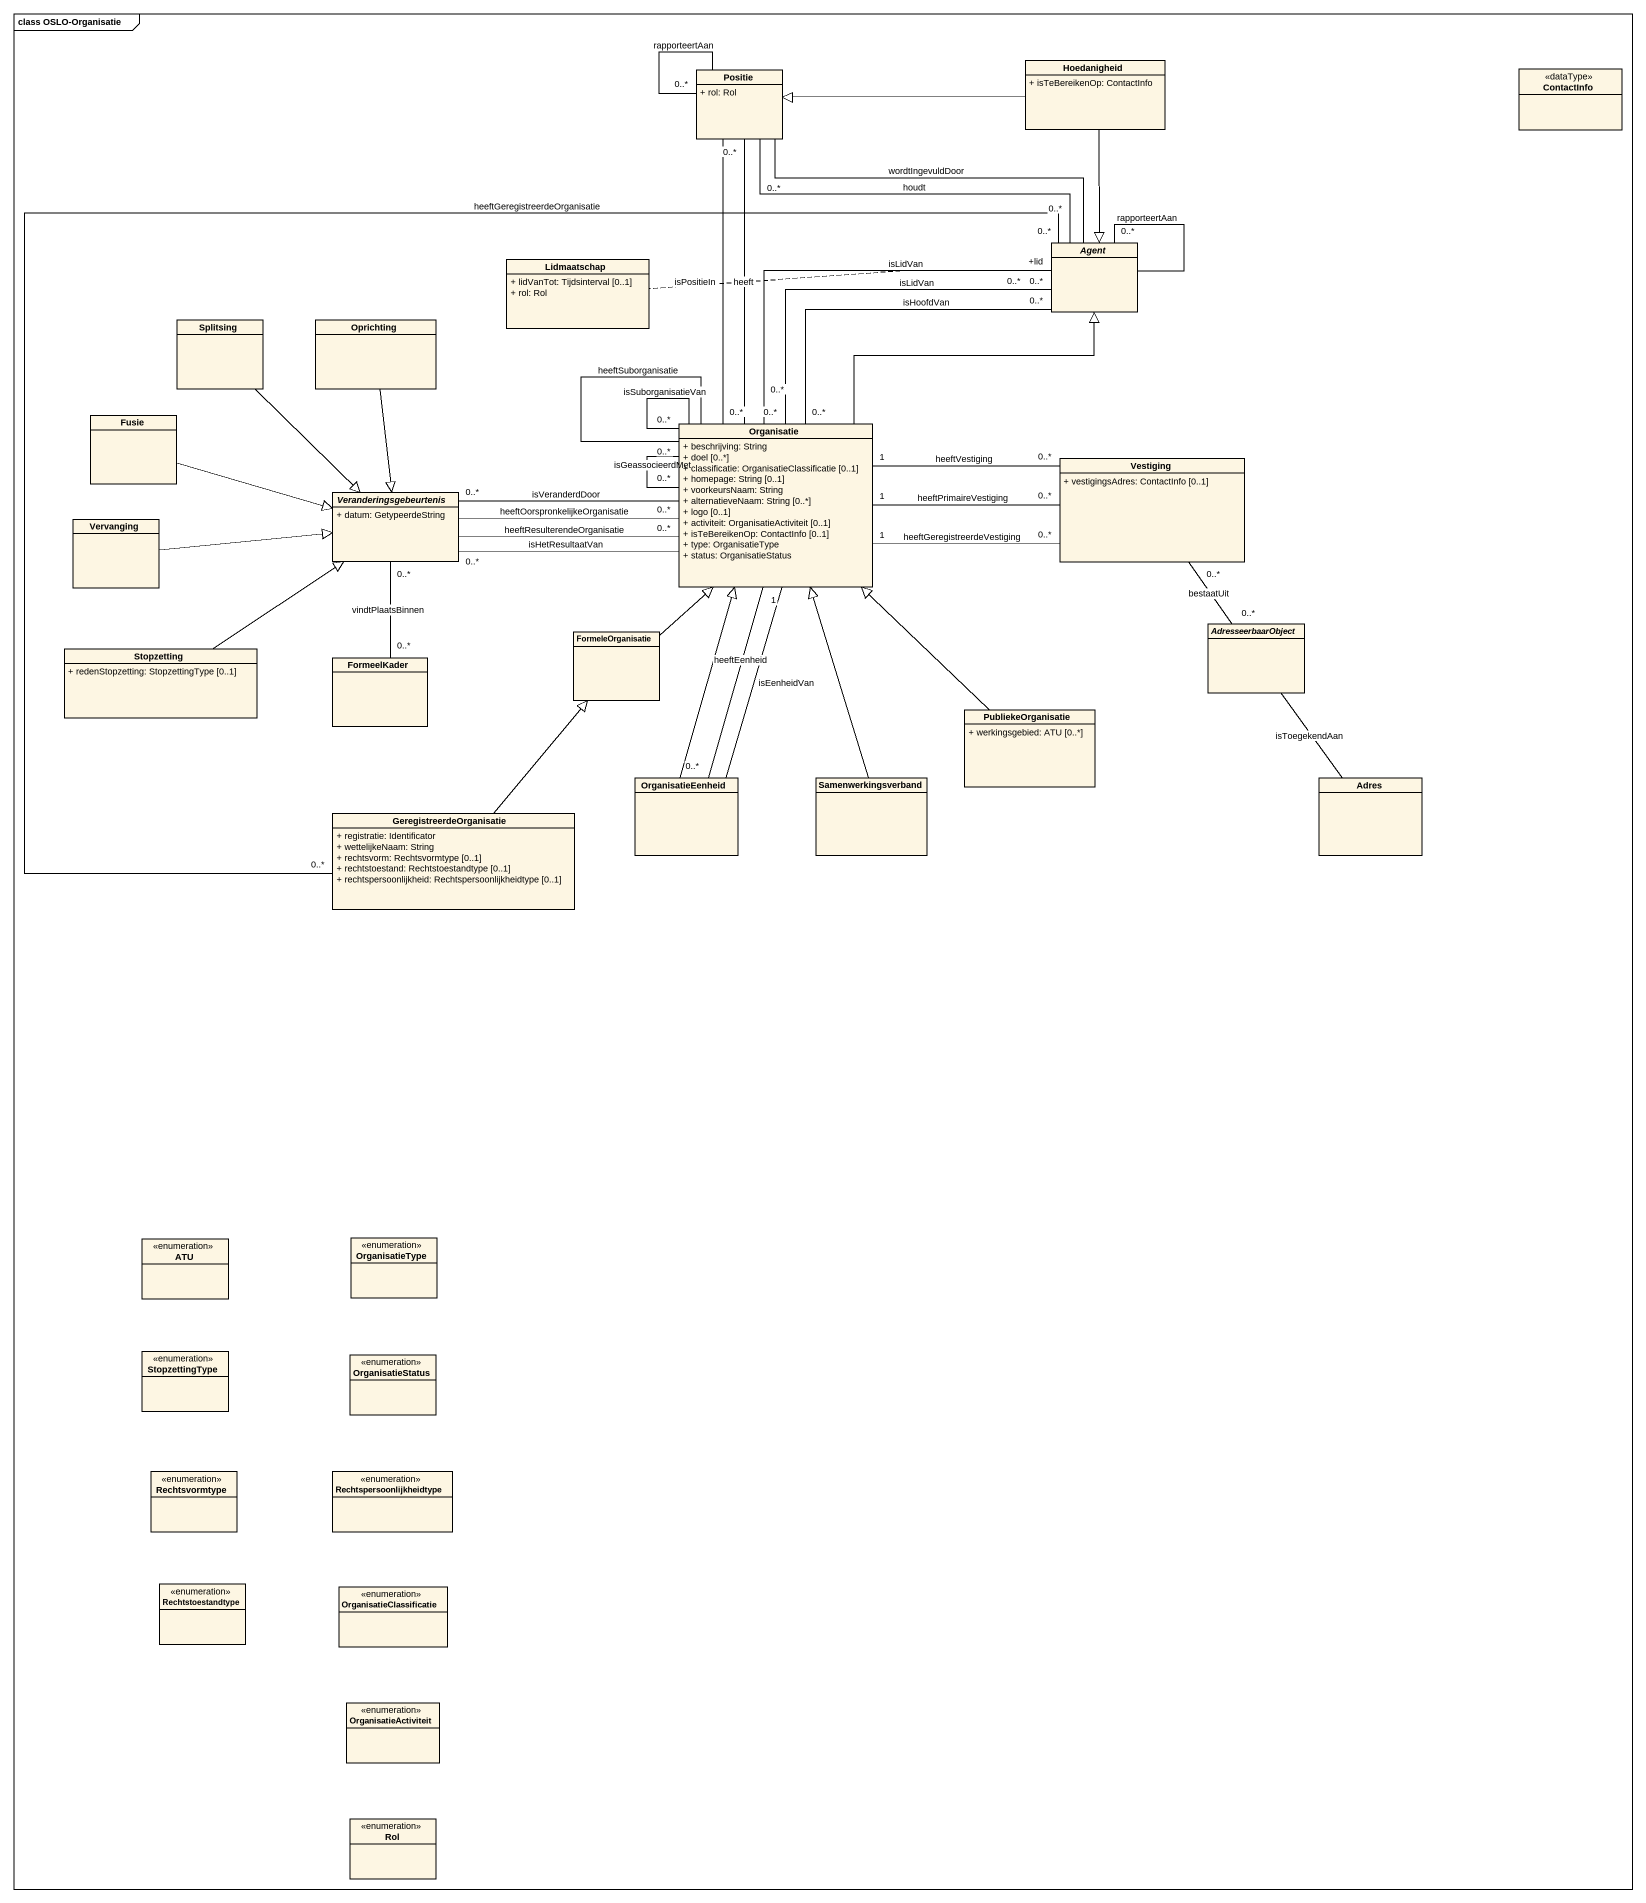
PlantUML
@startuml
mainframe class OSLO-Organisatie
hide circle
hide empty members
skinparam classAttributeIconSize 0
class Positie {
  + rol: Rol
}
class Hoedanigheid {
  + isTeBereikenOp: ContactInfo
}
class ContactInfo <<dataType>>
abstract class "Agent" as Agent_
class Lidmaatschap {
  + lidVanTot: Tijdsinterval [0..1]
  + rol: Rol
}
class Splitsing
class Oprichting
class Fusie
class Organisatie {
  + beschrijving: String
  + doel [0..*]
  + classificatie: OrganisatieClassificatie [0..1]
  + homepage: String [0..1]
  + voorkeursNaam: String
  + alternatieveNaam: String [0..*]
  + logo [0..1]
  + activiteit: OrganisatieActiviteit [0..1]
  + isTeBereikenOp: ContactInfo [0..1]
  + type: OrganisatieType
  + status: OrganisatieStatus
}
class Vestiging {
  + vestigingsAdres: ContactInfo [0..1]
}
abstract class Veranderingsgebeurtenis {
  + datum: GetypeerdeString
}
class Vervanging
class FormeleOrganisatie
abstract class AdresseerbaarObject
class Stopzetting {
  + redenStopzetting: StopzettingType [0..1]
}
class FormeelKader
class PubliekeOrganisatie {
  + werkingsgebied: ATU [0..*]
}
class OrganisatieEenheid
class Samenwerkingsverband
class Adres
class GeregistreerdeOrganisatie {
  + registratie: Identificator
  + wettelijkeNaam: String
  + rechtsvorm: Rechtsvormtype [0..1]
  + rechtstoestand: Rechtstoestandtype [0..1]
  + rechtspersoonlijkheid: Rechtspersoonlijkheidtype [0..1]
}
enum ATU
enum OrganisatieType
enum StopzettingType
enum OrganisatieStatus
enum Rechtsvormtype
enum Rechtspersoonlijkheidtype
enum Rechtstoestandtype
enum OrganisatieClassificatie
enum OrganisatieActiviteit
enum Rol
Positie -- "0..*" Positie : rapporteertAan
Positie -right- Agent_ : wordtIngevuldDoor
Positie -- "0..*" Organisatie : isPositieIn
Hoedanigheid -left-|> Positie
Hoedanigheid --|> Agent_
Agent_ "0..*" -left- "0..*" Positie : houdt
Agent_ -- "0..*" Agent_ : rapporteertAan
Agent_ "0..*" -- "0..*" Organisatie : isLidVan
Agent_ "0..*" -- "0..*" Organisatie : isHoofdVan
Agent_ "+lid\n0..*" -- "0..*" Organisatie : isLidVan
(Agent_, Organisatie) .. Lidmaatschap
Agent_ "0..*" -- "0..*" GeregistreerdeOrganisatie : heeftGeregistreerdeOrganisatie
Splitsing --|> Veranderingsgebeurtenis
Oprichting --|> Veranderingsgebeurtenis
Fusie -right-|> Veranderingsgebeurtenis
Organisatie -up- "0..*" Positie : heeft
Organisatie -up-|> Agent_
Organisatie -- "0..*" Organisatie : isSuborganisatieVan
Organisatie -- "0..*" Organisatie : heeftSuborganisatie
Organisatie -- "0..*" Organisatie : isGeassocieerdMet
Organisatie "1" -right- "0..*" Vestiging : heeftVestiging
Organisatie "1" -right- "0..*" Vestiging : heeftGeregistreerdeVestiging
Organisatie "1" -right- "0..*" Vestiging : heeftPrimaireVestiging
Organisatie -left- "0..*" Veranderingsgebeurtenis : isVeranderdDoor
Organisatie -left- "0..*" Veranderingsgebeurtenis : isHetResultaatVan
Organisatie "1" -- "0..*" OrganisatieEenheid : heeftEenheid
Vestiging "0..*" -- "0..*" AdresseerbaarObject : bestaatUit
Veranderingsgebeurtenis -right- "0..*" Organisatie : heeftOorspronkelijkeOrganisatie
Veranderingsgebeurtenis -right- "0..*" Organisatie : heeftResulterendeOrganisatie
Veranderingsgebeurtenis "0..*" -- "0..*" FormeelKader : vindtPlaatsBinnen
Vervanging -right-|> Veranderingsgebeurtenis
FormeleOrganisatie -up-|> Organisatie
Stopzetting -up-|> Veranderingsgebeurtenis
PubliekeOrganisatie -up-|> Organisatie
OrganisatieEenheid -up- Organisatie : isEenheidVan
OrganisatieEenheid -up-|> Organisatie
Samenwerkingsverband -up-|> Organisatie
Adres -up- AdresseerbaarObject : isToegekendAan
GeregistreerdeOrganisatie -up-|> FormeleOrganisatie
@enduml
